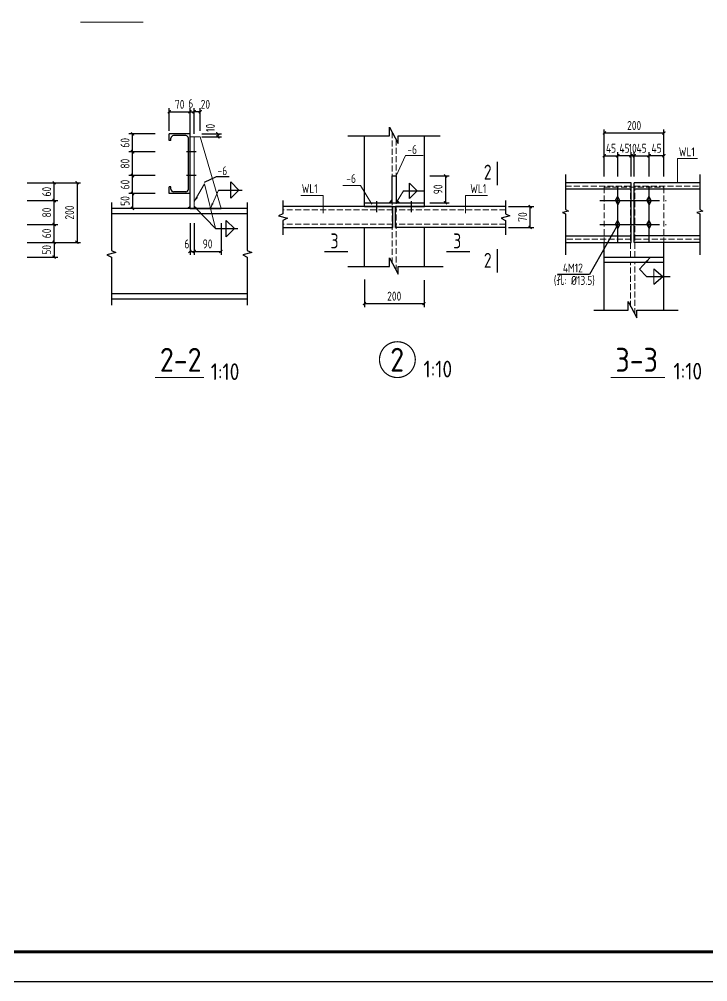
# Model space of a CAD drawing. Header units: millimetres. Extents: x 865974 to 875117, y 41124 to 44891.
# Drawn here: x 870951.3 to 871182.1, y 41123.6 to 41446.3 of the extents above; entities that cross this region are included whole.
import ezdxf

# ---------------------------------------------------------------- set-up
doc = ezdxf.new("R2010")
doc.units = ezdxf.units.MM
doc.header["$LTSCALE"] = 1000
doc.header["$MEASUREMENT"] = 0
for name, pattern in [('3', [500, 300, -200]), ('DASH', [0.35, 0.25, -0.1]), ('DOTE', [2.42, 2, -0.2, 0.02, -0.2])]:
    doc.linetypes.add(name, pattern=pattern)
for name, color, linetype, lineweight in [('1', 4, 'Continuous', 70), ('D3', 62, 'Continuous', 9), ('LZ', 64, 'Continuous', 9), ('数字', 3, 'Continuous', 9)]:
    doc.layers.add(name, color=color, linetype=linetype, lineweight=lineweight)
for name, color, linetype in [('616', 1, 'Continuous'), ('D1', 112, 'Continuous'), ('D2', 6, 'Continuous'), ('DIM', 7, 'Continuous'), ('DOTE', 1, 'DOTE'), ('PUB_DIM', 3, 'Continuous'), ('THIN', 7, 'Continuous'), ('文字', 7, 'Continuous'), ('桩', 6, 'Continuous'), ('梁虚线', 134, '3')]:
    doc.layers.add(name, color=color, linetype=linetype)
doc.styles.add('GBHZ', font='gbenor.shx', dxfattribs={"width": 0.9, "bigfont": 'gbcbig.shx'})
doc.dimstyles.new('Y10', dxfattribs={"dimscale": 0, "dimtxt": 3, "dimasz": 0.01, "dimexe": 1.2, "dimexo": 1, "dimgap": 1, "dimtad": 1, "dimdec": 0, "dimlfac": 10, "dimzin": 0, "dimdsep": 46, "dimtxsty": 'GBHZ', "dimblk1": 'DX', "dimblk2": 'DX', "dimsah": 1, "dimcen": 0.09, "dimdle": 1, "dimadec": 0, "dimazin": 0, "dimtfac": 1, "dimtdec": 0, "dimtix": 1, "dimtmove": 2, "dimatfit": 3, "dimldrblk": 'DX', "dimfxl": 0, "dimtolj": 1, "dimtzin": 0, "dimarcsym": 0})

# ---------------------------------------------------------------- blocks, each defined once
blk = doc.blocks.new('DX')
at = {"color": 0, "linetype": 'ByBlock', "const_width": 40}
blk.add_lwpolyline([(-54, -51), (46, 49)], dxfattribs=at)
blk = doc.blocks.new('*D248')
at = {"layer": 'Defpoints', "color": 0, "linetype": 'ByBlock', "transparency": 16777216}
for p in [(870957.45, 41391.47), (870957.45, 41371.47), (870970.69, 41371.47)]:
    blk.add_point(p, dxfattribs=at)
at = {"layer": 'DIM', "color": 0, "linetype": 'ByBlock', "lineweight": -2, "transparency": 16777216}
for p, q in [((870958.45, 41391.47), (870971.89, 41391.47)), ((870970.69, 41391.46), (870970.69, 41371.48)), ((870958.45, 41371.47), (870971.89, 41371.47))]:
    blk.add_line(p, q, dxfattribs=at)
at = {"layer": 'DIM', "color": 0, "linetype": 'ByBlock', "lineweight": -2, "transparency": 16777216, "xscale": 0.01, "yscale": 0.01, "zscale": 0.01}
for p, rotation in [((870970.69, 41391.47), 90), ((870970.69, 41371.47), 270)]:
    blk.add_blockref('DX', p, dxfattribs=dict(at, rotation=rotation))
at = {"layer": 'DIM', "color": 0, "linetype": 'ByBlock', "transparency": 16777216, "insert": (870968.19, 41381.47), "char_height": 3, "attachment_point": 5, "rotation": 90, "style": 'GBHZ'}
blk.add_mtext('\\A1;200', dxfattribs=at)
blk = doc.blocks.new('*D249')
at = {"layer": 'Defpoints', "color": 0, "linetype": 'ByBlock', "transparency": 16777216}
for p in [(870953.03, 41391.47), (870963.02, 41391.47), (870953.03, 41385.47)]:
    blk.add_point(p, dxfattribs=at)
at = {"layer": 'DIM', "color": 0, "linetype": 'ByBlock', "lineweight": -2, "transparency": 16777216}
for p, q in [((870954.03, 41391.47), (870964.22, 41391.47)), ((870963.02, 41385.48), (870963.02, 41391.46)), ((870954.03, 41385.47), (870964.22, 41385.47))]:
    blk.add_line(p, q, dxfattribs=at)
at = {"layer": 'DIM', "color": 0, "linetype": 'ByBlock', "lineweight": -2, "transparency": 16777216, "xscale": 0.01, "yscale": 0.01, "zscale": 0.01}
for p, rotation in [((870963.02, 41391.47), 90), ((870963.02, 41385.47), 270)]:
    blk.add_blockref('DX', p, dxfattribs=dict(at, rotation=rotation))
at = {"layer": 'DIM', "color": 0, "linetype": 'ByBlock', "transparency": 16777216, "insert": (870960.52, 41388.47), "char_height": 3, "attachment_point": 5, "rotation": 90, "style": 'GBHZ'}
blk.add_mtext('\\A1;60', dxfattribs=at)
blk = doc.blocks.new('*D250')
at = {"layer": 'Defpoints', "color": 0, "linetype": 'ByBlock', "transparency": 16777216}
for p in [(870953.03, 41385.47), (870963.02, 41385.47), (870953.03, 41377.47)]:
    blk.add_point(p, dxfattribs=at)
at = {"layer": 'DIM', "color": 0, "linetype": 'ByBlock', "lineweight": -2, "transparency": 16777216}
for p, q in [((870954.03, 41385.47), (870964.22, 41385.47)), ((870963.02, 41377.48), (870963.02, 41385.46)), ((870954.03, 41377.47), (870964.22, 41377.47))]:
    blk.add_line(p, q, dxfattribs=at)
at = {"layer": 'DIM', "color": 0, "linetype": 'ByBlock', "lineweight": -2, "transparency": 16777216, "xscale": 0.01, "yscale": 0.01, "zscale": 0.01}
for p, rotation in [((870963.02, 41385.47), 90), ((870963.02, 41377.47), 270)]:
    blk.add_blockref('DX', p, dxfattribs=dict(at, rotation=rotation))
at = {"layer": 'DIM', "color": 0, "linetype": 'ByBlock', "transparency": 16777216, "insert": (870960.52, 41381.47), "char_height": 3, "attachment_point": 5, "rotation": 90, "style": 'GBHZ'}
blk.add_mtext('\\A1;80', dxfattribs=at)
blk = doc.blocks.new('*D251')
at = {"layer": 'Defpoints', "color": 0, "linetype": 'ByBlock', "transparency": 16777216}
for p in [(870953.03, 41377.47), (870963.02, 41377.47), (870953.03, 41371.47)]:
    blk.add_point(p, dxfattribs=at)
at = {"layer": 'DIM', "color": 0, "linetype": 'ByBlock', "lineweight": -2, "transparency": 16777216}
for p, q in [((870954.03, 41377.47), (870964.22, 41377.47)), ((870963.02, 41371.48), (870963.02, 41377.46)), ((870954.03, 41371.47), (870964.22, 41371.47))]:
    blk.add_line(p, q, dxfattribs=at)
at = {"layer": 'DIM', "color": 0, "linetype": 'ByBlock', "lineweight": -2, "transparency": 16777216, "xscale": 0.01, "yscale": 0.01, "zscale": 0.01}
for p, rotation in [((870963.02, 41377.47), 90), ((870963.02, 41371.47), 270)]:
    blk.add_blockref('DX', p, dxfattribs=dict(at, rotation=rotation))
at = {"layer": 'DIM', "color": 0, "linetype": 'ByBlock', "transparency": 16777216, "insert": (870960.52, 41374.47), "char_height": 3, "attachment_point": 5, "rotation": 90, "style": 'GBHZ'}
blk.add_mtext('\\A1;60', dxfattribs=at)
blk = doc.blocks.new('*D233')
at = {"layer": 'Defpoints', "color": 0, "linetype": 'ByBlock', "transparency": 16777216}
for p in [(871009.94, 41415.25), (871008.59, 41406.79), (871009.94, 41406.85)]:
    blk.add_point(p, dxfattribs=at)
at = {"layer": 'DIM', "color": 0, "linetype": 'ByBlock', "lineweight": -2, "transparency": 16777216}
for p, q in [((871008.58, 41415.25), (871008.57, 41415.25)), ((871008.59, 41407.79), (871008.59, 41416.45)), ((871008.59, 41415.25), (871009.94, 41415.25)), ((871009.94, 41407.85), (871009.94, 41416.45)), ((871009.95, 41415.25), (871009.96, 41415.25))]:
    blk.add_line(p, q, dxfattribs=at)
at = {"layer": 'DIM', "color": 0, "linetype": 'ByBlock', "lineweight": -2, "transparency": 16777216, "xscale": 0.01, "yscale": 0.01, "zscale": 0.01}
blk.add_blockref('DX', (871008.59, 41415.25), dxfattribs=at)
at = {"layer": 'DIM', "color": 0, "linetype": 'ByBlock', "lineweight": -2, "transparency": 16777216, "xscale": 0.01, "yscale": 0.01, "zscale": 0.01, "rotation": 180}
blk.add_blockref('DX', (871009.94, 41415.25), dxfattribs=at)
at = {"layer": 'DIM', "color": 0, "linetype": 'ByBlock', "transparency": 16777216, "insert": (871008.8, 41418.07), "char_height": 3, "attachment_point": 5, "style": 'GBHZ'}
blk.add_mtext('\\A1;6', dxfattribs=at)
blk = doc.blocks.new('*D234')
at = {"layer": 'Defpoints', "color": 0, "linetype": 'ByBlock', "transparency": 16777216}
for p in [(871009.94, 41415.25), (871009.94, 41407.85), (871011.94, 41407.85)]:
    blk.add_point(p, dxfattribs=at)
at = {"layer": 'DIM', "color": 0, "linetype": 'ByBlock', "lineweight": -2, "transparency": 16777216}
for p, q in [((871009.93, 41415.25), (871009.92, 41415.25)), ((871009.94, 41408.85), (871009.94, 41416.45)), ((871011.94, 41415.25), (871009.94, 41415.25)), ((871011.94, 41408.85), (871011.94, 41416.45)), ((871011.95, 41415.25), (871011.96, 41415.25))]:
    blk.add_line(p, q, dxfattribs=at)
at = {"layer": 'DIM', "color": 0, "linetype": 'ByBlock', "lineweight": -2, "transparency": 16777216, "xscale": 0.01, "yscale": 0.01, "zscale": 0.01}
blk.add_blockref('DX', (871009.94, 41415.25), dxfattribs=at)
at = {"layer": 'DIM', "color": 0, "linetype": 'ByBlock', "lineweight": -2, "transparency": 16777216, "xscale": 0.01, "yscale": 0.01, "zscale": 0.01, "rotation": 180}
blk.add_blockref('DX', (871011.94, 41415.25), dxfattribs=at)
at = {"layer": 'DIM', "color": 0, "linetype": 'ByBlock', "transparency": 16777216, "insert": (871013.7, 41417.75), "char_height": 3, "attachment_point": 5, "style": 'GBHZ'}
blk.add_mtext('\\A1;20', dxfattribs=at)
blk = doc.blocks.new('*D235')
at = {"layer": 'Defpoints', "color": 0, "linetype": 'ByBlock', "transparency": 16777216}
for p in [(871011.47, 41407.85), (871011.47, 41406.85), (871017.87, 41406.85)]:
    blk.add_point(p, dxfattribs=at)
at = {"layer": 'DIM', "color": 0, "linetype": 'ByBlock', "lineweight": -2, "transparency": 16777216}
for p, q in [((871012.47, 41407.85), (871019.07, 41407.85)), ((871017.87, 41407.86), (871017.87, 41407.87)), ((871017.87, 41407.85), (871017.87, 41406.85)), ((871012.47, 41406.85), (871019.07, 41406.85)), ((871017.87, 41406.84), (871017.87, 41406.83))]:
    blk.add_line(p, q, dxfattribs=at)
at = {"layer": 'DIM', "color": 0, "linetype": 'ByBlock', "lineweight": -2, "transparency": 16777216, "xscale": 0.01, "yscale": 0.01, "zscale": 0.01}
for p, rotation in [((871017.87, 41407.85), 270), ((871017.87, 41406.85), 90)]:
    blk.add_blockref('DX', p, dxfattribs=dict(at, rotation=rotation))
at = {"layer": 'DIM', "color": 0, "linetype": 'ByBlock', "transparency": 16777216, "insert": (871015.37, 41409.85), "char_height": 3, "attachment_point": 5, "rotation": 90, "style": 'GBHZ'}
blk.add_mtext('\\A1;10', dxfattribs=at)
blk = doc.blocks.new('*D236')
at = {"layer": 'Defpoints', "color": 0, "linetype": 'ByBlock', "transparency": 16777216}
for p in [(871009.94, 41378.92), (871018.94, 41378.92), (871018.94, 41368.46)]:
    blk.add_point(p, dxfattribs=at)
at = {"layer": 'DIM', "color": 0, "linetype": 'ByBlock', "lineweight": -2, "transparency": 16777216}
for p, q in [((871009.94, 41377.92), (871009.94, 41367.26)), ((871018.94, 41377.92), (871018.94, 41367.26)), ((871009.95, 41368.46), (871018.93, 41368.46))]:
    blk.add_line(p, q, dxfattribs=at)
at = {"layer": 'DIM', "color": 0, "linetype": 'ByBlock', "lineweight": -2, "transparency": 16777216, "xscale": 0.01, "yscale": 0.01, "zscale": 0.01, "rotation": 180}
blk.add_blockref('DX', (871009.94, 41368.46), dxfattribs=at)
at = {"layer": 'DIM', "color": 0, "linetype": 'ByBlock', "lineweight": -2, "transparency": 16777216, "xscale": 0.01, "yscale": 0.01, "zscale": 0.01}
blk.add_blockref('DX', (871018.94, 41368.46), dxfattribs=at)
at = {"layer": 'DIM', "color": 0, "linetype": 'ByBlock', "transparency": 16777216, "insert": (871014.44, 41370.96), "char_height": 3, "attachment_point": 5, "style": 'GBHZ'}
blk.add_mtext('\\A1;90', dxfattribs=at)
blk = doc.blocks.new('*D237')
at = {"layer": 'Defpoints', "color": 0, "linetype": 'ByBlock', "transparency": 16777216}
for p in [(871008.59, 41378.92), (871009.94, 41378.92), (871009.94, 41368.46)]:
    blk.add_point(p, dxfattribs=at)
at = {"layer": 'DIM', "color": 0, "linetype": 'ByBlock', "lineweight": -2, "transparency": 16777216}
for p, q in [((871008.59, 41377.92), (871008.59, 41367.26)), ((871009.94, 41377.92), (871009.94, 41367.26)), ((871008.58, 41368.46), (871008.57, 41368.46)), ((871008.59, 41368.46), (871009.94, 41368.46)), ((871009.95, 41368.46), (871009.96, 41368.46))]:
    blk.add_line(p, q, dxfattribs=at)
at = {"layer": 'DIM', "color": 0, "linetype": 'ByBlock', "lineweight": -2, "transparency": 16777216, "xscale": 0.01, "yscale": 0.01, "zscale": 0.01}
blk.add_blockref('DX', (871008.59, 41368.46), dxfattribs=at)
at = {"layer": 'DIM', "color": 0, "linetype": 'ByBlock', "lineweight": -2, "transparency": 16777216, "xscale": 0.01, "yscale": 0.01, "zscale": 0.01, "rotation": 180}
blk.add_blockref('DX', (871009.94, 41368.46), dxfattribs=at)
at = {"layer": 'DIM', "color": 0, "linetype": 'ByBlock', "transparency": 16777216, "insert": (871007.51, 41370.96), "char_height": 3, "attachment_point": 5, "style": 'GBHZ'}
blk.add_mtext('\\A1;6', dxfattribs=at)
blk = doc.blocks.new('*D238')
at = {"layer": 'Defpoints', "color": 0, "linetype": 'ByBlock', "transparency": 16777216}
for p in [(870989.28, 41407.85), (870997.87, 41407.85), (870997.87, 41401.85)]:
    blk.add_point(p, dxfattribs=at)
at = {"layer": 'DIM', "color": 0, "linetype": 'ByBlock', "lineweight": -2, "transparency": 16777216}
for p, q in [((870996.87, 41407.85), (870988.08, 41407.85)), ((870989.28, 41401.86), (870989.28, 41407.84)), ((870996.87, 41401.85), (870988.08, 41401.85))]:
    blk.add_line(p, q, dxfattribs=at)
at = {"layer": 'DIM', "color": 0, "linetype": 'ByBlock', "lineweight": -2, "transparency": 16777216, "xscale": 0.01, "yscale": 0.01, "zscale": 0.01}
for p, rotation in [((870989.28, 41407.85), 90), ((870989.28, 41401.85), 270)]:
    blk.add_blockref('DX', p, dxfattribs=dict(at, rotation=rotation))
at = {"layer": 'DIM', "color": 0, "linetype": 'ByBlock', "transparency": 16777216, "insert": (870986.78, 41404.85), "char_height": 3, "attachment_point": 5, "rotation": 90, "style": 'GBHZ'}
blk.add_mtext('\\A1;60', dxfattribs=at)
blk = doc.blocks.new('*D239')
at = {"layer": 'Defpoints', "color": 0, "linetype": 'ByBlock', "transparency": 16777216}
for p in [(870989.28, 41401.85), (870997.87, 41401.85), (870997.87, 41393.85)]:
    blk.add_point(p, dxfattribs=at)
at = {"layer": 'DIM', "color": 0, "linetype": 'ByBlock', "lineweight": -2, "transparency": 16777216}
for p, q in [((870996.87, 41401.85), (870988.08, 41401.85)), ((870989.28, 41393.86), (870989.28, 41401.84)), ((870996.87, 41393.85), (870988.08, 41393.85))]:
    blk.add_line(p, q, dxfattribs=at)
at = {"layer": 'DIM', "color": 0, "linetype": 'ByBlock', "lineweight": -2, "transparency": 16777216, "xscale": 0.01, "yscale": 0.01, "zscale": 0.01}
for p, rotation in [((870989.28, 41401.85), 90), ((870989.28, 41393.85), 270)]:
    blk.add_blockref('DX', p, dxfattribs=dict(at, rotation=rotation))
at = {"layer": 'DIM', "color": 0, "linetype": 'ByBlock', "transparency": 16777216, "insert": (870986.78, 41397.85), "char_height": 3, "attachment_point": 5, "rotation": 90, "style": 'GBHZ'}
blk.add_mtext('\\A1;80', dxfattribs=at)
blk = doc.blocks.new('*D240')
at = {"layer": 'Defpoints', "color": 0, "linetype": 'ByBlock', "transparency": 16777216}
for p in [(870989.28, 41393.85), (870997.87, 41393.85), (870997.87, 41387.85)]:
    blk.add_point(p, dxfattribs=at)
at = {"layer": 'DIM', "color": 0, "linetype": 'ByBlock', "lineweight": -2, "transparency": 16777216}
for p, q in [((870996.87, 41393.85), (870988.08, 41393.85)), ((870989.28, 41387.86), (870989.28, 41393.84)), ((870996.87, 41387.85), (870988.08, 41387.85))]:
    blk.add_line(p, q, dxfattribs=at)
at = {"layer": 'DIM', "color": 0, "linetype": 'ByBlock', "lineweight": -2, "transparency": 16777216, "xscale": 0.01, "yscale": 0.01, "zscale": 0.01}
for p, rotation in [((870989.28, 41393.85), 90), ((870989.28, 41387.85), 270)]:
    blk.add_blockref('DX', p, dxfattribs=dict(at, rotation=rotation))
at = {"layer": 'DIM', "color": 0, "linetype": 'ByBlock', "transparency": 16777216, "insert": (870986.78, 41390.85), "char_height": 3, "attachment_point": 5, "rotation": 90, "style": 'GBHZ'}
blk.add_mtext('\\A1;60', dxfattribs=at)
blk = doc.blocks.new('*D241')
at = {"layer": 'Defpoints', "color": 0, "linetype": 'ByBlock', "transparency": 16777216}
for p in [(871008.59, 41415.25), (871001.59, 41407.85), (871008.59, 41407.85)]:
    blk.add_point(p, dxfattribs=at)
at = {"layer": 'DIM', "color": 0, "linetype": 'ByBlock', "lineweight": -2, "transparency": 16777216}
for p, q in [((871001.59, 41408.85), (871001.59, 41416.45)), ((871001.6, 41415.25), (871008.58, 41415.25)), ((871008.59, 41408.85), (871008.59, 41416.45))]:
    blk.add_line(p, q, dxfattribs=at)
at = {"layer": 'DIM', "color": 0, "linetype": 'ByBlock', "lineweight": -2, "transparency": 16777216, "xscale": 0.01, "yscale": 0.01, "zscale": 0.01, "rotation": 180}
blk.add_blockref('DX', (871001.59, 41415.25), dxfattribs=at)
at = {"layer": 'DIM', "color": 0, "linetype": 'ByBlock', "lineweight": -2, "transparency": 16777216, "xscale": 0.01, "yscale": 0.01, "zscale": 0.01}
blk.add_blockref('DX', (871008.59, 41415.25), dxfattribs=at)
at = {"layer": 'DIM', "color": 0, "linetype": 'ByBlock', "transparency": 16777216, "insert": (871005.09, 41417.75), "char_height": 3, "attachment_point": 5, "style": 'GBHZ'}
blk.add_mtext('\\A1;70', dxfattribs=at)
blk = doc.blocks.new('*D159')
at = {"layer": 'Defpoints', "color": 0, "linetype": 'ByBlock', "transparency": 16777216}
for p in [(870953.03, 41371.47), (870953.03, 41366.47), (870963.02, 41366.47)]:
    blk.add_point(p, dxfattribs=at)
at = {"layer": 'DIM', "color": 0, "linetype": 'ByBlock', "lineweight": -2, "transparency": 16777216}
for p, q in [((870954.03, 41371.47), (870964.22, 41371.47)), ((870963.02, 41371.46), (870963.02, 41366.48)), ((870954.03, 41366.47), (870964.22, 41366.47))]:
    blk.add_line(p, q, dxfattribs=at)
at = {"layer": 'DIM', "color": 0, "linetype": 'ByBlock', "lineweight": -2, "transparency": 16777216, "xscale": 0.01, "yscale": 0.01, "zscale": 0.01}
for p, rotation in [((870963.02, 41371.47), 90), ((870963.02, 41366.47), 270)]:
    blk.add_blockref('DX', p, dxfattribs=dict(at, rotation=rotation))
at = {"layer": 'DIM', "color": 0, "linetype": 'ByBlock', "transparency": 16777216, "insert": (870960.52, 41368.97), "char_height": 3, "attachment_point": 5, "rotation": 90, "style": 'GBHZ'}
blk.add_mtext('\\A1;50', dxfattribs=at)
blk = doc.blocks.new('*D160')
at = {"layer": 'Defpoints', "color": 0, "linetype": 'ByBlock', "transparency": 16777216}
for p in [(870997.87, 41387.85), (870989.28, 41382.85), (870997.87, 41382.85)]:
    blk.add_point(p, dxfattribs=at)
at = {"layer": 'DIM', "color": 0, "linetype": 'ByBlock', "lineweight": -2, "transparency": 16777216}
for p, q in [((870996.87, 41387.85), (870988.08, 41387.85)), ((870989.28, 41387.84), (870989.28, 41382.86)), ((870996.87, 41382.85), (870988.08, 41382.85))]:
    blk.add_line(p, q, dxfattribs=at)
at = {"layer": 'DIM', "color": 0, "linetype": 'ByBlock', "lineweight": -2, "transparency": 16777216, "xscale": 0.01, "yscale": 0.01, "zscale": 0.01}
for p, rotation in [((870989.28, 41387.85), 90), ((870989.28, 41382.85), 270)]:
    blk.add_blockref('DX', p, dxfattribs=dict(at, rotation=rotation))
at = {"layer": 'DIM', "color": 0, "linetype": 'ByBlock', "transparency": 16777216, "insert": (870986.78, 41385.35), "char_height": 3, "attachment_point": 5, "rotation": 90, "style": 'GBHZ'}
blk.add_mtext('\\A1;50', dxfattribs=at)
blk = doc.blocks.new('*D89')
at = {"layer": 'Defpoints', "color": 0, "linetype": 'ByBlock', "transparency": 16777216}
for p in [(871167.4, 41408.15), (871147.4, 41394.57), (871167.4, 41394.57)]:
    blk.add_point(p, dxfattribs=at)
at = {"layer": 'DIM', "color": 0, "linetype": 'ByBlock', "lineweight": -2, "transparency": 16777216}
for p, q in [((871147.4, 41395.57), (871147.4, 41409.35)), ((871147.41, 41408.15), (871167.39, 41408.15)), ((871167.4, 41395.57), (871167.4, 41409.35))]:
    blk.add_line(p, q, dxfattribs=at)
at = {"layer": 'DIM', "color": 0, "linetype": 'ByBlock', "lineweight": -2, "transparency": 16777216, "xscale": 0.01, "yscale": 0.01, "zscale": 0.01, "rotation": 180}
blk.add_blockref('DX', (871147.4, 41408.15), dxfattribs=at)
at = {"layer": 'DIM', "color": 0, "linetype": 'ByBlock', "lineweight": -2, "transparency": 16777216, "xscale": 0.01, "yscale": 0.01, "zscale": 0.01}
blk.add_blockref('DX', (871167.4, 41408.15), dxfattribs=at)
at = {"layer": 'DIM', "color": 0, "linetype": 'ByBlock', "transparency": 16777216, "insert": (871157.4, 41410.65), "char_height": 3, "attachment_point": 5, "style": 'GBHZ'}
blk.add_mtext('\\A1;200', dxfattribs=at)
blk = doc.blocks.new('*D90')
at = {"layer": 'Defpoints', "color": 0, "linetype": 'ByBlock', "transparency": 16777216}
for p in [(871162.4, 41400.52), (871162.4, 41392.57), (871167.4, 41392.57)]:
    blk.add_point(p, dxfattribs=at)
at = {"layer": 'DIM', "color": 0, "linetype": 'ByBlock', "lineweight": -2, "transparency": 16777216}
for p, q in [((871162.4, 41393.57), (871162.4, 41401.72)), ((871167.4, 41393.57), (871167.4, 41401.72)), ((871167.39, 41400.52), (871162.41, 41400.52))]:
    blk.add_line(p, q, dxfattribs=at)
at = {"layer": 'DIM', "color": 0, "linetype": 'ByBlock', "lineweight": -2, "transparency": 16777216, "xscale": 0.01, "yscale": 0.01, "zscale": 0.01, "rotation": 180}
blk.add_blockref('DX', (871162.4, 41400.52), dxfattribs=at)
at = {"layer": 'DIM', "color": 0, "linetype": 'ByBlock', "lineweight": -2, "transparency": 16777216, "xscale": 0.01, "yscale": 0.01, "zscale": 0.01}
blk.add_blockref('DX', (871167.4, 41400.52), dxfattribs=at)
at = {"layer": 'DIM', "color": 0, "linetype": 'ByBlock', "transparency": 16777216, "insert": (871164.9, 41403.02), "char_height": 3, "attachment_point": 5, "style": 'GBHZ'}
blk.add_mtext('\\A1;45', dxfattribs=at)
blk = doc.blocks.new('*D91')
at = {"layer": 'Defpoints', "color": 0, "linetype": 'ByBlock', "transparency": 16777216}
for p in [(871151.9, 41400.52), (871147.4, 41392.57), (871151.9, 41392.57)]:
    blk.add_point(p, dxfattribs=at)
at = {"layer": 'DIM', "color": 0, "linetype": 'ByBlock', "lineweight": -2, "transparency": 16777216}
for p, q in [((871147.4, 41393.57), (871147.4, 41401.72)), ((871151.9, 41393.57), (871151.9, 41401.72)), ((871147.39, 41400.52), (871147.38, 41400.52)), ((871147.4, 41400.52), (871151.9, 41400.52)), ((871151.91, 41400.52), (871151.92, 41400.52))]:
    blk.add_line(p, q, dxfattribs=at)
at = {"layer": 'DIM', "color": 0, "linetype": 'ByBlock', "lineweight": -2, "transparency": 16777216, "xscale": 0.01, "yscale": 0.01, "zscale": 0.01}
blk.add_blockref('DX', (871147.4, 41400.52), dxfattribs=at)
at = {"layer": 'DIM', "color": 0, "linetype": 'ByBlock', "lineweight": -2, "transparency": 16777216, "xscale": 0.01, "yscale": 0.01, "zscale": 0.01, "rotation": 180}
blk.add_blockref('DX', (871151.9, 41400.52), dxfattribs=at)
at = {"layer": 'DIM', "color": 0, "linetype": 'ByBlock', "transparency": 16777216, "insert": (871149.65, 41403.02), "char_height": 3, "attachment_point": 5, "style": 'GBHZ'}
blk.add_mtext('\\A1;45', dxfattribs=at)
blk = doc.blocks.new('*D84')
at = {"layer": 'Defpoints', "color": 0, "linetype": 'ByBlock', "transparency": 16777216}
for p in [(871114.28, 41383.47), (871122.55, 41383.47), (871114.28, 41376.47)]:
    blk.add_point(p, dxfattribs=at)
at = {"layer": 'DIM', "color": 0, "linetype": 'ByBlock', "lineweight": -2, "transparency": 16777216}
for p, q in [((871115.28, 41383.47), (871123.75, 41383.47)), ((871122.55, 41376.48), (871122.55, 41383.46)), ((871115.28, 41376.47), (871123.75, 41376.47))]:
    blk.add_line(p, q, dxfattribs=at)
at = {"layer": 'DIM', "color": 0, "linetype": 'ByBlock', "lineweight": -2, "transparency": 16777216, "xscale": 0.01, "yscale": 0.01, "zscale": 0.01}
for p, rotation in [((871122.55, 41383.47), 90), ((871122.55, 41376.47), 270)]:
    blk.add_blockref('DX', p, dxfattribs=dict(at, rotation=rotation))
at = {"layer": 'DIM', "color": 0, "linetype": 'ByBlock', "transparency": 16777216, "insert": (871120.05, 41379.97), "char_height": 3, "attachment_point": 5, "rotation": 90, "style": 'GBHZ'}
blk.add_mtext('\\A1;70', dxfattribs=at)
blk = doc.blocks.new('*D85')
at = {"layer": 'Defpoints', "color": 0, "linetype": 'ByBlock', "transparency": 16777216}
for p in [(871087.92, 41393.76), (871087.92, 41384.75), (871094.17, 41384.75)]:
    blk.add_point(p, dxfattribs=at)
at = {"layer": 'DIM', "color": 0, "linetype": 'ByBlock', "lineweight": -2, "transparency": 16777216}
for p, q in [((871088.92, 41393.76), (871095.37, 41393.76)), ((871094.17, 41393.75), (871094.17, 41384.76)), ((871088.92, 41384.75), (871095.37, 41384.75))]:
    blk.add_line(p, q, dxfattribs=at)
at = {"layer": 'DIM', "color": 0, "linetype": 'ByBlock', "lineweight": -2, "transparency": 16777216, "xscale": 0.01, "yscale": 0.01, "zscale": 0.01}
for p, rotation in [((871094.17, 41393.76), 90), ((871094.17, 41384.75), 270)]:
    blk.add_blockref('DX', p, dxfattribs=dict(at, rotation=rotation))
at = {"layer": 'DIM', "color": 0, "linetype": 'ByBlock', "transparency": 16777216, "insert": (871091.67, 41389.25), "char_height": 3, "attachment_point": 5, "rotation": 90, "style": 'GBHZ'}
blk.add_mtext('\\A1;90', dxfattribs=at)
blk = doc.blocks.new('*D86')
at = {"layer": 'Defpoints', "color": 0, "linetype": 'ByBlock', "transparency": 16777216}
for p in [(871067, 41359.99), (871087, 41359.77), (871087, 41350.94)]:
    blk.add_point(p, dxfattribs=at)
at = {"layer": 'DIM', "color": 0, "linetype": 'ByBlock', "lineweight": -2, "transparency": 16777216}
for p, q in [((871067, 41358.99), (871067, 41349.74)), ((871087, 41358.77), (871087, 41349.74)), ((871067.01, 41350.94), (871086.99, 41350.94))]:
    blk.add_line(p, q, dxfattribs=at)
at = {"layer": 'DIM', "color": 0, "linetype": 'ByBlock', "lineweight": -2, "transparency": 16777216, "xscale": 0.01, "yscale": 0.01, "zscale": 0.01, "rotation": 180}
blk.add_blockref('DX', (871067, 41350.94), dxfattribs=at)
at = {"layer": 'DIM', "color": 0, "linetype": 'ByBlock', "lineweight": -2, "transparency": 16777216, "xscale": 0.01, "yscale": 0.01, "zscale": 0.01}
blk.add_blockref('DX', (871087, 41350.94), dxfattribs=at)
at = {"layer": 'DIM', "color": 0, "linetype": 'ByBlock', "transparency": 16777216, "insert": (871077, 41353.44), "char_height": 3, "attachment_point": 5, "style": 'GBHZ'}
blk.add_mtext('\\A1;200', dxfattribs=at)
blk = doc.blocks.new('*D88')
at = {"layer": 'Defpoints', "color": 0, "linetype": 'ByBlock', "transparency": 16777216}
for p in [(871156.4, 41400.52), (871156.4, 41392.57), (871157.4, 41392.57)]:
    blk.add_point(p, dxfattribs=at)
at = {"layer": 'DIM', "color": 0, "linetype": 'ByBlock', "lineweight": -2, "transparency": 16777216}
for p, q in [((871156.4, 41393.57), (871156.4, 41401.72)), ((871157.4, 41393.57), (871157.4, 41401.72)), ((871156.39, 41400.52), (871156.38, 41400.52)), ((871157.4, 41400.52), (871156.4, 41400.52)), ((871157.41, 41400.52), (871157.42, 41400.52))]:
    blk.add_line(p, q, dxfattribs=at)
at = {"layer": 'DIM', "color": 0, "linetype": 'ByBlock', "lineweight": -2, "transparency": 16777216, "xscale": 0.01, "yscale": 0.01, "zscale": 0.01}
blk.add_blockref('DX', (871156.4, 41400.52), dxfattribs=at)
at = {"layer": 'DIM', "color": 0, "linetype": 'ByBlock', "lineweight": -2, "transparency": 16777216, "xscale": 0.01, "yscale": 0.01, "zscale": 0.01, "rotation": 180}
blk.add_blockref('DX', (871157.4, 41400.52), dxfattribs=at)
at = {"layer": 'DIM', "color": 0, "linetype": 'ByBlock', "transparency": 16777216, "insert": (871156.9, 41403.02), "char_height": 3, "attachment_point": 5, "style": 'GBHZ'}
blk.add_mtext('\\A1;10', dxfattribs=at)
blk = doc.blocks.new('*D554')
at = {"layer": 'Defpoints', "color": 0, "linetype": 'ByBlock', "transparency": 16777216}
for p in [(871151.9, 41400.52), (871151.9, 41392.57), (871156.4, 41392.57)]:
    blk.add_point(p, dxfattribs=at)
at = {"layer": 'DIM', "color": 0, "linetype": 'ByBlock', "lineweight": -2, "transparency": 16777216}
for p, q in [((871151.9, 41393.57), (871151.9, 41401.72)), ((871156.4, 41393.57), (871156.4, 41401.72)), ((871151.89, 41400.52), (871151.88, 41400.52)), ((871156.4, 41400.52), (871151.9, 41400.52)), ((871156.41, 41400.52), (871156.42, 41400.52))]:
    blk.add_line(p, q, dxfattribs=at)
at = {"layer": 'DIM', "color": 0, "linetype": 'ByBlock', "lineweight": -2, "transparency": 16777216, "xscale": 0.01, "yscale": 0.01, "zscale": 0.01}
blk.add_blockref('DX', (871151.9, 41400.52), dxfattribs=at)
at = {"layer": 'DIM', "color": 0, "linetype": 'ByBlock', "lineweight": -2, "transparency": 16777216, "xscale": 0.01, "yscale": 0.01, "zscale": 0.01, "rotation": 180}
blk.add_blockref('DX', (871156.4, 41400.52), dxfattribs=at)
at = {"layer": 'DIM', "color": 0, "linetype": 'ByBlock', "transparency": 16777216, "insert": (871154.15, 41403.02), "char_height": 3, "attachment_point": 5, "style": 'GBHZ'}
blk.add_mtext('\\A1;45', dxfattribs=at)
blk = doc.blocks.new('*D555')
at = {"layer": 'Defpoints', "color": 0, "linetype": 'ByBlock', "transparency": 16777216}
for p in [(871162.4, 41400.52), (871157.4, 41392.57), (871162.4, 41392.57)]:
    blk.add_point(p, dxfattribs=at)
at = {"layer": 'DIM', "color": 0, "linetype": 'ByBlock', "lineweight": -2, "transparency": 16777216}
for p, q in [((871157.4, 41393.57), (871157.4, 41401.72)), ((871162.4, 41393.57), (871162.4, 41401.72)), ((871157.41, 41400.52), (871162.39, 41400.52))]:
    blk.add_line(p, q, dxfattribs=at)
at = {"layer": 'DIM', "color": 0, "linetype": 'ByBlock', "lineweight": -2, "transparency": 16777216, "xscale": 0.01, "yscale": 0.01, "zscale": 0.01, "rotation": 180}
blk.add_blockref('DX', (871157.4, 41400.52), dxfattribs=at)
at = {"layer": 'DIM', "color": 0, "linetype": 'ByBlock', "lineweight": -2, "transparency": 16777216, "xscale": 0.01, "yscale": 0.01, "zscale": 0.01}
blk.add_blockref('DX', (871162.4, 41400.52), dxfattribs=at)
at = {"layer": 'DIM', "color": 0, "linetype": 'ByBlock', "transparency": 16777216, "insert": (871159.9, 41403.02), "char_height": 3, "attachment_point": 5, "style": 'GBHZ'}
blk.add_mtext('\\A1;45', dxfattribs=at)

msp = doc.modelspace()

# ---------------------------------------------------------------- linework, layer by layer
msp.add_line((871600.98, 41123.604), (870759.98, 41123.604))
at = {"color": 0, "const_width": 1}
msp.add_lwpolyline([(871590.98, 41133.604), (870784.98, 41133.604), (870784.98, 41707.604), (871590.98, 41707.604)], close=True, dxfattribs=at)
at = {"linetype": 'ByBlock', "ltscale": 0.5, "const_width": 0.4}
msp.add_lwpolyline([(871072.046, 41332.157, 1), (871084.046, 41332.157, 1)], format="xyb", close=True, dxfattribs=at)
at = {"layer": '1', "color": 2, "const_width": 0.48}
for points in [[(871111.538, 41390.618), (871111.538, 41398.54)], [(871111.538, 41361.344), (871111.538, 41369.266)], [(871053.543, 41368.391), (871061.465, 41368.391)], [(871094.409, 41368.391), (871102.331, 41368.391)]]:
    msp.add_lwpolyline(points, dxfattribs=at)
at = {"layer": '616'}
msp.add_lwpolyline([(871009.944, 41385.163, 0, 0.6, 0), (871011.02, 41386.555, 0.6, 0.6, 0)], format="xyseb", dxfattribs=at)
at = {"layer": '616', "elevation": -5.16}
msp.add_lwpolyline([(871015.393, 41382.846, 0, 0.6, 0), (871016.112, 41384.513, 0.6, 0.6, 0)], format="xyseb", dxfattribs=at)
at = {"layer": 'D1', "color": 251}
for p, q in [((871075.392, 41410.126), (871078.267, 41404.576)), ((871075.392, 41407.194), (871075.392, 41410.126)), ((871061.465, 41407.194), (871075.392, 41407.194)), ((871078.267, 41407.194), (871092.375, 41407.194)), ((871078.267, 41404.576), (871078.267, 41407.194)), ((871022.186, 41391.732), (871024.89, 41389.027)), ((871022.186, 41386.322), (871022.186, 41391.732)), ((871018.061, 41389.027), (871026.066, 41389.027)), ((871022.186, 41386.322), (871024.89, 41389.027)), ((871080.09, 41388.714), (871086.77, 41388.714)), ((871082.119, 41391.284), (871084.689, 41388.714)), ((871082.119, 41386.145), (871082.119, 41391.284)), ((871082.119, 41386.145), (871084.689, 41388.714)), ((871020.721, 41378.79), (871023.425, 41376.085)), ((871020.721, 41373.38), (871020.721, 41378.79)), ((871017.079, 41376.085), (871024.601, 41376.085)), ((871020.721, 41373.38), (871023.425, 41376.085)), ((871151.894, 41377.467), (871142.482, 41360.751)), ((871075.392, 41363.378), (871075.392, 41366.31)), ((871075.392, 41366.31), (871078.267, 41360.76)), ((871061.465, 41363.378), (871075.392, 41363.378)), ((871078.267, 41363.378), (871093.375, 41363.378)), ((871078.267, 41360.76), (871078.267, 41363.378)), ((871163.988, 41362.588), (871167.057, 41360.018)), ((871142.482, 41360.751), (871131.659, 41360.751)), ((871161.528, 41360.018), (871169.439, 41360.018)), ((871163.988, 41357.449), (871167.057, 41360.018)), ((871155.365, 41348.736), (871155.365, 41351.668)), ((871155.365, 41351.668), (871158.241, 41346.118)), ((871143.852, 41348.736), (871155.365, 41348.736)), ((871158.241, 41346.118), (871158.241, 41348.736)), ((871158.241, 41348.736), (871172.136, 41348.736))]:
    msp.add_line(p, q, dxfattribs=at)
at = {"layer": 'D2'}
for p, q in [((871008.592, 41407.846), (871001.594, 41407.846)), ((871001.594, 41405.586), (871001.594, 41407.846)), ((871008.592, 41382.846), (871008.592, 41407.846)), ((871002.157, 41405.586), (871001.594, 41405.586)), ((871002.157, 41405.586), (871002.157, 41406.375)), ((871007.127, 41407.277), (871003.059, 41407.277)), ((871008.029, 41389.308), (871008.029, 41406.375)), ((871066.995, 41383.469), (871066.995, 41407.194)), ((871087.102, 41383.469), (871087.102, 41407.194)), ((871010.621, 41401.846), (871007.353, 41401.846)), ((871010.621, 41393.846), (871007.353, 41393.846)), ((871076.353, 41393.756), (871077.638, 41393.756)), ((871076.353, 41384.753), (871076.353, 41393.756)), ((871077.638, 41393.756), (871077.638, 41384.753)), ((871156.396, 41391.424), (871134.438, 41391.424)), ((871156.396, 41371.47), (871156.396, 41391.424)), ((871179.361, 41391.424), (871157.396, 41391.424)), ((871157.396, 41371.47), (871157.396, 41391.424)), ((871002.157, 41390.097), (871001.594, 41390.097)), ((871001.594, 41387.843), (871001.594, 41390.097)), ((871002.157, 41389.308), (871002.157, 41390.097)), ((871007.127, 41388.407), (871003.059, 41388.407)), ((871156.396, 41389.283), (871134.438, 41389.283)), ((871179.361, 41389.283), (871157.396, 41389.283)), ((871008.592, 41387.843), (871001.594, 41387.843)), ((871027.72, 41382.846), (870982.216, 41382.846)), ((871008.592, 41382.846), (871018.941, 41382.846)), ((871076.553, 41383.469), (871039.713, 41383.469)), ((871066.995, 41384.753), (871087.102, 41384.753)), ((871066.995, 41383.469), (871066.995, 41384.753)), ((871066.995, 41383.469), (871087.102, 41383.469)), ((871076.553, 41376.47), (871076.553, 41383.469)), ((871077.438, 41376.47), (871077.438, 41383.469)), ((871114.278, 41383.469), (871077.438, 41383.469)), ((871027.72, 41381.043), (870982.216, 41381.043)), ((871039.713, 41376.47), (871076.553, 41376.47)), ((871066.995, 41363.378), (871066.995, 41376.47)), ((871114.278, 41376.47), (871077.438, 41376.47)), ((871087.102, 41363.378), (871087.102, 41376.47)), ((871134.438, 41373.611), (871156.396, 41373.611)), ((871179.361, 41373.611), (871157.396, 41373.611)), ((871134.438, 41371.47), (871156.396, 41371.47)), ((871147.396, 41348.736), (871147.396, 41371.47)), ((871179.361, 41371.47), (871157.396, 41371.47)), ((871167.396, 41348.736), (871167.396, 41371.47)), ((871147.396, 41366.47), (871167.396, 41366.47)), ((871147.396, 41364.831), (871167.396, 41364.831)), ((871027.72, 41354.267), (870982.216, 41354.267)), ((871027.72, 41352.464), (870982.216, 41352.464))]:
    msp.add_line(p, q, dxfattribs=at)
at = {"layer": 'D2', "linetype": 'Continuous'}
for p, q in [((871071.214, 41381.649), (871071.214, 41385.289)), ((871082.776, 41381.649), (871082.776, 41385.289)), ((871133.863, 41381.593), (871133.863, 41381.274))]:
    msp.add_line(p, q, dxfattribs=at)
at = {"layer": 'D2'}
for centre, start, end in [((871003.059, 41406.375), 90, 180), ((871007.127, 41406.375), 0, 90), ((871003.059, 41389.308), 180, 270), ((871007.127, 41389.308), 270, 0)]:
    msp.add_arc(centre, 0.902, start, end, dxfattribs=at)
at = {"layer": 'D3'}
for p, q in [((871011.944, 41406.846), (871008.592, 41406.846)), ((871009.944, 41382.846), (871009.944, 41406.846)), ((871018.941, 41382.846), (871011.944, 41406.846)), ((871075.283, 41384.753), (871076.353, 41385.824)), ((871078.708, 41384.753), (871077.638, 41385.824)), ((871007.691, 41382.846), (871008.592, 41383.618)), ((871010.846, 41382.846), (871009.944, 41383.618))]:
    msp.add_line(p, q, dxfattribs=at)
at = {"layer": 'D3', "color": 251}
for p, q in [((871077.638, 41393.756), (871080.804, 41400.569)), ((871080.804, 41400.569), (871086.732, 41400.569)), ((871171.94, 41399.534), (871171.94, 41391.424)), ((871171.94, 41399.534), (871178.673, 41399.534)), ((871013.387, 41391.12), (871009.944, 41385.163)), ((871013.387, 41391.12), (871017.079, 41376.085)), ((871018.061, 41389.027), (871015.393, 41382.846)), ((871065.704, 41390.55), (871059.75, 41390.55)), ((871069.465, 41384.325), (871065.704, 41390.55)), ((871077.638, 41384.753), (871080.09, 41388.714)), ((871053.159, 41387.216), (871045.697, 41387.216)), ((871053.159, 41387.216), (871053.159, 41381.274)), ((871100.832, 41387.216), (871100.832, 41381.274)), ((871100.832, 41387.216), (871108.294, 41387.216)), ((871010.353, 41383.072), (871017.079, 41376.085)), ((871159.236, 41362.488), (871162.907, 41366.47)), ((871159.236, 41362.488), (871161.528, 41360.018)), ((871163.988, 41357.449), (871163.988, 41362.588))]:
    msp.add_line(p, q, dxfattribs=at)
at = {"layer": 'D3'}
for points in [[(871075.283, 41384.753), (871076.353, 41384.753), (871076.353, 41385.824), (871076.353, 41384.753)], [(871078.708, 41384.753), (871077.638, 41384.753), (871077.638, 41385.824), (871077.638, 41384.753)], [(871007.691, 41382.846), (871008.592, 41382.846), (871008.592, 41383.618), (871008.592, 41382.846)], [(871010.846, 41382.846), (871009.944, 41382.846), (871009.944, 41383.618), (871009.944, 41382.846)]]:
    msp.add_solid(points, dxfattribs=at)
at = {"layer": 'D3', "color": 251}
msp.add_solid([(871161.643, 41364.578), (871162.907, 41366.47), (871161.643, 41364.578), (871161.094, 41365.058)], dxfattribs=at)
at = {"layer": 'DOTE', "linetype": 'DOTE', "ltscale": 0.01}
for p, q in [((871151.896, 41371.47), (871151.896, 41390.353)), ((871162.396, 41371.47), (871162.396, 41390.353)), ((871145.945, 41385.47), (871168.847, 41385.47)), ((871145.945, 41377.467), (871168.847, 41377.467))]:
    msp.add_line(p, q, dxfattribs=at)
at = {"layer": 'LZ', "color": 251, "linetype": 'DASH', "ltscale": 0.008}
for p, q in [((871076.353, 41364.454), (871076.353, 41408.27)), ((871077.638, 41361.975), (871077.638, 41405.791)), ((871134.438, 41390.353), (871156.396, 41390.353)), ((871147.396, 41389.939), (871167.396, 41389.939)), ((871147.396, 41389.939), (871147.396, 41371.47)), ((871156.196, 41366.47), (871156.196, 41389.283)), ((871157.396, 41390.353), (871179.361, 41390.353)), ((871157.596, 41366.47), (871157.596, 41389.283)), ((871167.396, 41389.939), (871167.396, 41371.47)), ((871076.553, 41382.398), (871039.713, 41382.398)), ((871114.278, 41382.398), (871077.438, 41382.398)), ((871076.553, 41377.541), (871039.713, 41377.541)), ((871114.278, 41377.541), (871077.438, 41377.541)), ((871156.396, 41372.541), (871134.438, 41372.541)), ((871179.361, 41372.541), (871157.396, 41372.541)), ((871156.196, 41349.842), (871156.196, 41364.831)), ((871157.596, 41347.362), (871157.596, 41364.831))]:
    msp.add_line(p, q, dxfattribs=at)
at = {"layer": 'THIN'}
for p, q in [((871134.438, 41394.18), (871134.438, 41382.487)), ((871179.361, 41394.18), (871179.361, 41382.487)), ((871039.713, 41385.469), (871039.713, 41381.088)), ((871114.278, 41385.469), (871114.278, 41381.088)), ((870982.216, 41384.846), (870982.216, 41368.78)), ((871027.72, 41384.846), (871027.72, 41368.78)), ((871039.713, 41381.088), (871038.213, 41380.338)), ((871038.213, 41380.338), (871041.213, 41379.588)), ((871041.213, 41379.588), (871039.713, 41378.838)), ((871039.713, 41378.838), (871039.713, 41373.97)), ((871115.778, 41380.338), (871112.778, 41379.588)), ((871112.778, 41379.588), (871114.278, 41378.838)), ((871114.278, 41381.088), (871115.778, 41380.338)), ((871114.278, 41378.838), (871114.278, 41373.97)), ((871134.438, 41380.987), (871134.438, 41367.238)), ((871179.361, 41380.987), (871179.361, 41367.238)), ((870983.716, 41368.03), (870980.716, 41367.28)), ((870980.716, 41367.28), (870982.216, 41366.53)), ((870982.216, 41368.78), (870983.716, 41368.03)), ((870982.216, 41366.53), (870982.216, 41350.464)), ((871029.22, 41368.03), (871026.22, 41367.28)), ((871026.22, 41367.28), (871027.72, 41366.53)), ((871027.72, 41368.78), (871029.22, 41368.03)), ((871027.72, 41366.53), (871027.72, 41350.464))]:
    msp.add_line(p, q, dxfattribs=at)
at = {"layer": 'THIN', "linetype": 'ByBlock'}
for p, q in [((871135.438, 41381.987), (871133.438, 41381.487)), ((871134.438, 41382.487), (871135.438, 41381.987)), ((871180.361, 41381.987), (871178.361, 41381.487)), ((871179.361, 41382.487), (871180.361, 41381.987)), ((871133.438, 41381.487), (871134.438, 41380.987)), ((871178.361, 41381.487), (871179.361, 41380.987))]:
    msp.add_line(p, q, dxfattribs=at)
at = {"layer": '文字', "color": 6, "const_width": 0.32}
for points in [[(870971.8, 41445.311), (870992.92, 41445.311)], [(870996.854, 41326.157), (871013.279, 41326.157)], [(871149.523, 41326.157), (871167.705, 41326.157)]]:
    msp.add_lwpolyline(points, dxfattribs=at)
at = {"layer": '桩'}
for p, q in [((871013.407, 41391.649), (871017.382, 41393.544)), ((871151.147, 41385.47), (871151.896, 41386.852)), ((871151.147, 41385.47), (871151.896, 41384.089)), ((871152.645, 41385.47), (871151.896, 41386.852)), ((871152.645, 41385.47), (871151.896, 41384.089)), ((871161.647, 41385.47), (871162.396, 41386.852)), ((871161.647, 41385.47), (871162.396, 41384.089)), ((871163.145, 41385.47), (871162.396, 41386.852)), ((871163.145, 41385.47), (871162.396, 41384.089)), ((871151.147, 41377.467), (871151.896, 41378.849)), ((871152.645, 41377.467), (871151.896, 41378.849)), ((871161.647, 41377.467), (871162.396, 41378.849)), ((871163.145, 41377.467), (871162.396, 41378.849)), ((871151.147, 41377.467), (871151.896, 41376.086)), ((871152.645, 41377.467), (871151.896, 41376.086)), ((871161.647, 41377.467), (871162.396, 41376.086)), ((871163.145, 41377.467), (871162.396, 41376.086))]:
    msp.add_line(p, q, dxfattribs=at)
at = {"layer": '梁虚线', "color": 6, "linetype": 'ByBlock'}
msp.add_line((871017.382, 41393.544), (871021.701, 41393.544), dxfattribs=at)

# ---------------------------------------------------------------- texts
at = {"layer": 'PUB_DIM', "style": 'GBHZ', "width": 0.9}
for s, p in [('2', (871107.017, 41392.517)), ('3', (871055.635, 41369.46)), ('3', (871096.753, 41369.46)), ('2', (871107.017, 41362.954))]:
    msp.add_text(s, height=5, dxfattribs=at).set_placement(p)
at = {"layer": '数字', "style": 'GBHZ', "width": 0.9}
for s, p in [('-6', (871081.387, 41401.134)), ('WL1', (871172.36, 41400.323)), ('-6', (871017.781, 41393.994)), ('-6', (871060.922, 41391.389)), ('WL1', (871046, 41388.005)), ('WL1', (871102.471, 41388.005)), ('4M12', (871133.51, 41361.375)), ('(孔: %%C13.5)', (871130.473, 41357.21))]:
    msp.add_text(s, height=3, dxfattribs=at).set_placement(p)
at = {"layer": '文字', "color": 6, "style": 'GBHZ'}
for s, height, p in [('2-2', 8, (870998.462, 41328.108)), ('2', 8, (871075.651, 41328.124)), ('3-3', 8, (871151.13, 41328.108)), ('1:10', 5.6, (871015.506, 41325.323)), ('1:10', 5.6, (871086.813, 41326.205, -0.009)), ('1:10', 5.6, (871170.584, 41325.487))]:
    msp.add_text(s, height=height, dxfattribs=at).set_placement(p)

# ---------------------------------------------------------------- dimensions: what is measured, and where the dimension line sits
at = {"layer": 'DIM', "linetype": 'ByBlock'}
for base, p1, p2, picture, middle in [((871008.592, 41415.247), (871001.594, 41407.846), (871008.592, 41407.846), '*D241', (871005.093, 41417.747)), ((871167.396, 41408.153), (871147.396, 41394.566), (871167.396, 41394.566), '*D89', (871157.396, 41410.653)), ((871018.941, 41368.461), (871009.944, 41378.915), (871018.941, 41378.915), '*D236', (871014.443, 41370.961)), ((871086.995, 41350.936), (871066.995, 41359.989), (871086.995, 41359.775), '*D86', (871076.995, 41353.436))]:
    dim = msp.add_linear_dim(base=base, p1=p1, p2=p2, dimstyle='Y10', override={"dimscale": 1}, dxfattribs=at)
    dim.commit()
    dim.dimension.update_dxf_attribs({"geometry": picture, "text_midpoint": middle})
for base, p1, p2, picture, middle in [((871009.944, 41415.247), (871008.592, 41406.793), (871009.944, 41406.846), '*D233', (871008.797, 41418.068)), ((871009.944, 41368.461), (871008.592, 41378.915), (871009.944, 41378.915), '*D237', (871007.511, 41370.961))]:
    dim = msp.add_linear_dim(base=base, p1=p1, p2=p2, text='6', dimstyle='Y10', override={"dimscale": 1}, dxfattribs=at)
    dim.commit()
    dim.dimension.update_dxf_attribs({"geometry": picture, "text_midpoint": middle, "dimtype": 160})
for base, p1, p2, angle, picture, middle in [((871009.944, 41415.247), (871011.944, 41407.846), (871009.944, 41407.846), 180, '*D234', (871013.698, 41417.747)), ((871017.871, 41406.846), (871011.473, 41407.846), (871011.473, 41406.846), 90, '*D235', (871015.371, 41409.851))]:
    dim = msp.add_linear_dim(base=base, p1=p1, p2=p2, angle=angle, dimstyle='Y10', override={"dimscale": 1}, dxfattribs=at)
    dim.commit()
    dim.dimension.update_dxf_attribs({"geometry": picture, "text_midpoint": middle, "dimtype": 160})
for base, p1, p2, angle, picture, middle in [((870989.276, 41407.846), (870997.869, 41401.846), (870997.869, 41407.846), 90, '*D238', (870986.776, 41404.846)), ((870989.276, 41401.846), (870997.869, 41393.846), (870997.869, 41401.846), 90, '*D239', (870986.776, 41397.846)), ((870963.016, 41391.467), (870953.026, 41385.47), (870953.026, 41391.467), 90, '*D249', (870960.516, 41388.469)), ((870970.694, 41371.47), (870957.447, 41391.467), (870957.447, 41371.47), 90, '*D248', (870968.194, 41381.469)), ((870989.276, 41393.846), (870997.869, 41387.846), (870997.869, 41393.846), 90, '*D240', (870986.776, 41390.846)), ((871094.174, 41384.753), (871087.917, 41393.756), (871087.917, 41384.753), 90, '*D85', (871091.674, 41389.255)), ((870989.276, 41382.846), (870997.869, 41387.846), (870997.869, 41382.846), 270, '*D160', (870986.776, 41385.346)), ((870963.016, 41385.47), (870953.026, 41377.467), (870953.026, 41385.47), 90, '*D250', (870960.516, 41381.469)), ((871122.553, 41383.469), (871114.278, 41376.47), (871114.278, 41383.469), 90, '*D84', (871120.053, 41379.969)), ((870963.016, 41377.467), (870953.026, 41371.47), (870953.026, 41377.467), 90, '*D251', (870960.516, 41374.469)), ((870963.016, 41366.47), (870953.026, 41371.47), (870953.026, 41366.47), 270, '*D159', (870960.516, 41368.97))]:
    dim = msp.add_linear_dim(base=base, p1=p1, p2=p2, angle=angle, dimstyle='Y10', override={"dimscale": 1}, dxfattribs=at)
    dim.commit()
    dim.dimension.update_dxf_attribs({"geometry": picture, "text_midpoint": middle})
dim = msp.add_linear_dim(base=(871151.896, 41400.521), p1=(871147.396, 41392.566), p2=(871151.896, 41392.566), text='45', dimstyle='Y10', override={"dimscale": 1}, dxfattribs=at)
dim.commit()
dim.dimension.update_dxf_attribs({"geometry": '*D91', "text_midpoint": (871149.646, 41403.021)})
for base, p1, p2, angle, text, picture, middle in [((871151.896, 41400.521), (871156.396, 41392.566), (871151.896, 41392.566), 180, '45', '*D554', (871154.146, 41403.021)), ((871156.396, 41400.521), (871157.396, 41392.566), (871156.396, 41392.566), 180, '10', '*D88', (871156.896, 41403.021)), ((871162.396, 41400.521), (871157.396, 41392.566), (871162.396, 41392.566), 0, '45', '*D555', (871159.896, 41403.021)), ((871162.396, 41400.521), (871167.396, 41392.566), (871162.396, 41392.566), 180, '45', '*D90', (871164.896, 41403.021))]:
    dim = msp.add_linear_dim(base=base, p1=p1, p2=p2, angle=angle, text=text, dimstyle='Y10', override={"dimscale": 1}, dxfattribs=at)
    dim.commit()
    dim.dimension.update_dxf_attribs({"geometry": picture, "text_midpoint": middle})

doc.saveas('drawing.dxf')
